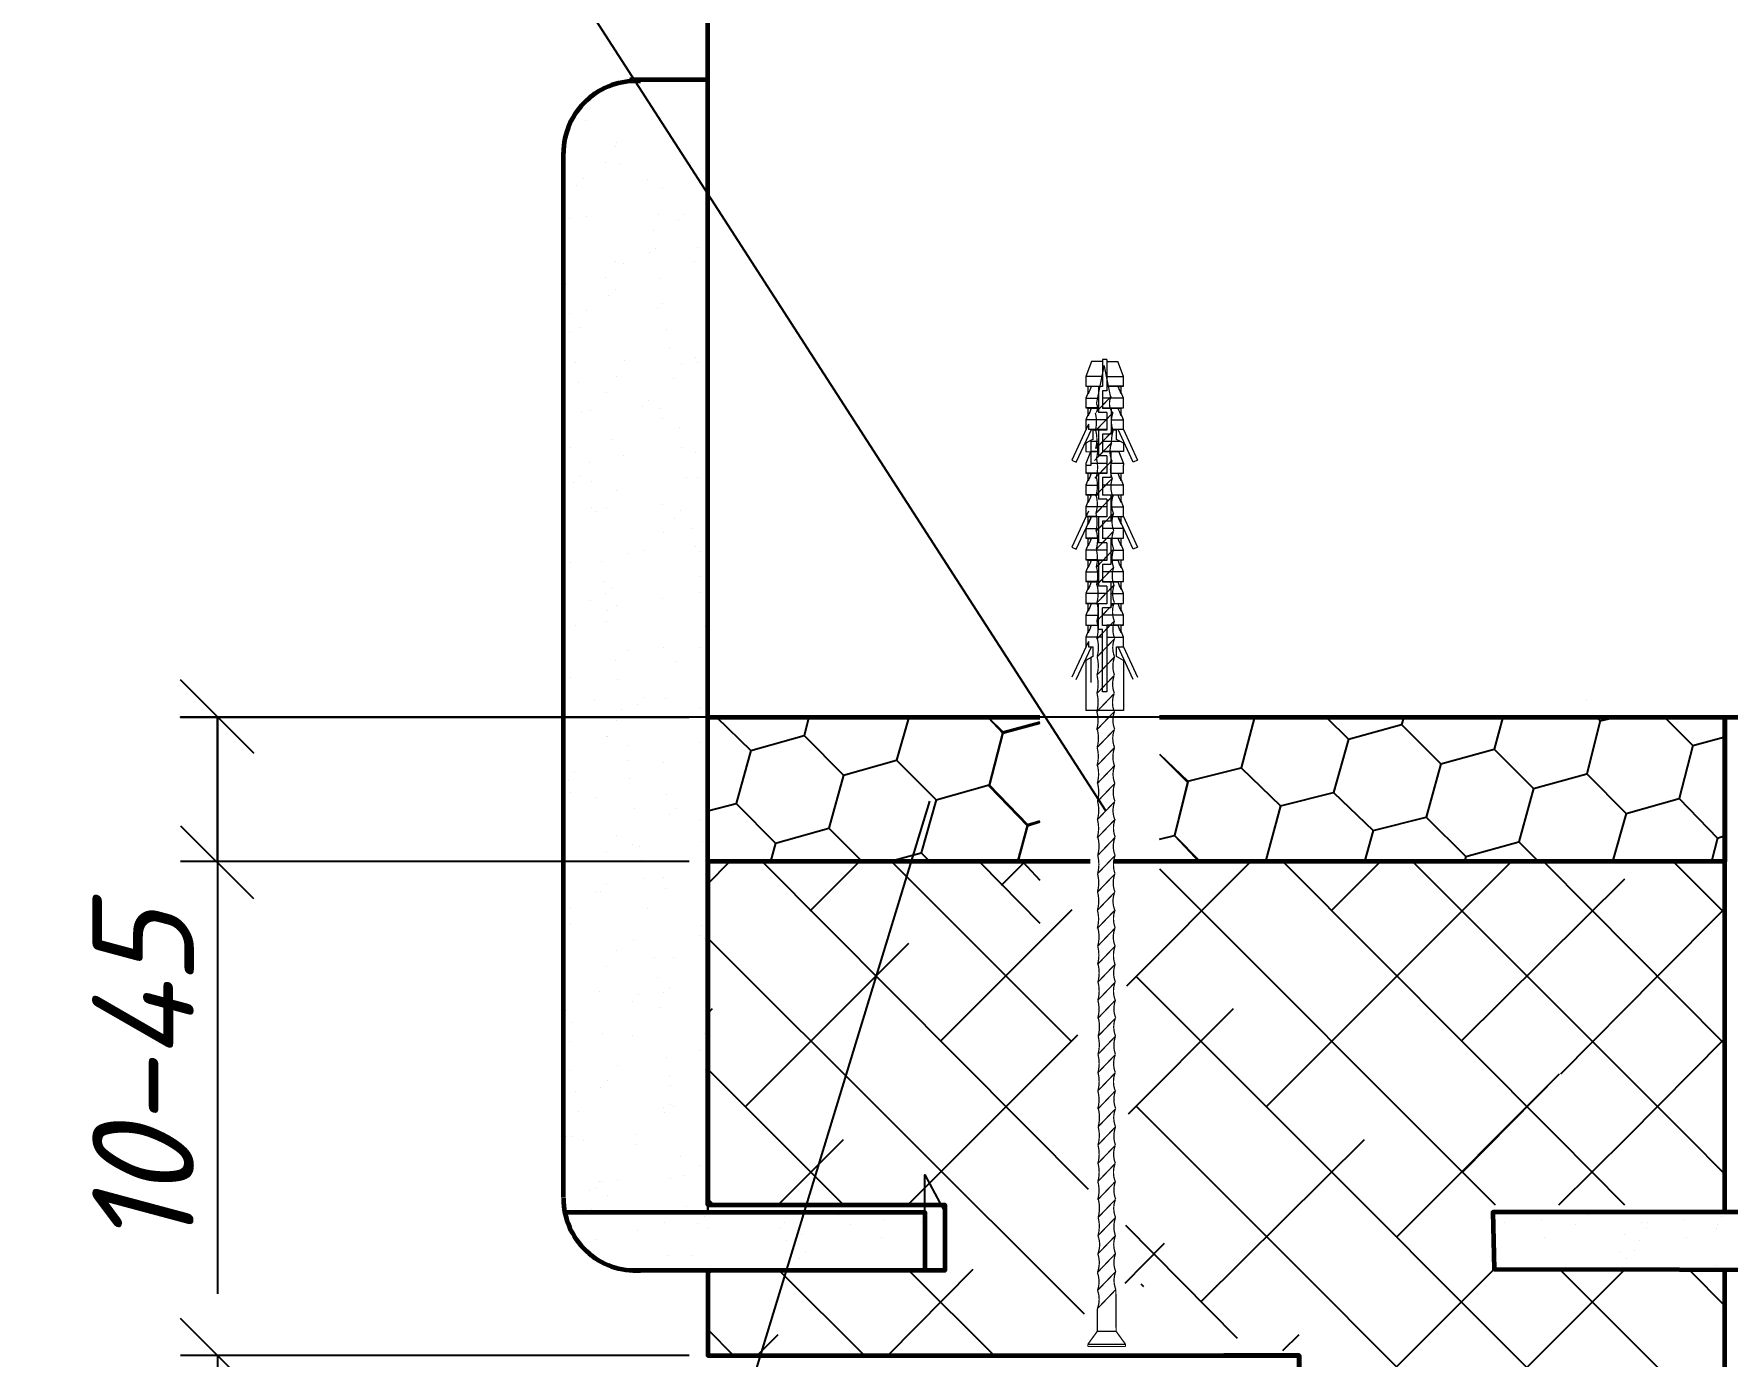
# Paper-space layout '24 (Испр)' of a CAD drawing. Header units: millimetres. Extents: x 215 to 14640, y -3257 to 166.
# Drawn here: x 1352.4 to 1410.8, y -2966.9 to -2921.4 of the extents above; entities that cross this region are included whole.
import ezdxf

# ---------------------------------------------------------------- set-up
doc = ezdxf.new("R2010")
doc.units = ezdxf.units.MM
for name, color, linetype in [('PDF _0', 7, 'Continuous'), ('PDF _Основные линии', 7, 'Continuous'), ('PDF _Текст', 7, 'Continuous'), ('TUOTEKUVA_PITK_', 6, 'Continuous'), ('TXT', 7, 'Continuous')]:
    doc.layers.add(name, color=color, linetype=linetype)
doc.styles.add('PDF ISOCPEUR Italic', font='isocpeui.ttf')

psp = doc.layouts.new('24 (Испр)')

# ---------------------------------------------------------------- linework, layer by layer
at = {"color": 7, "lineweight": 9}
psp.add_line((1389.334, -2932.597), (1389.334, -2932.604), dxfattribs=at)
at = {"color": 7, "linetype": 'Continuous', "lineweight": 9}
psp.add_line((1389.979, -2944.683), (1388.689, -2944.683), dxfattribs=at)
at = {"color": 7}
psp.add_lwpolyline([(1383.819, -2963.978), (1383.138, -2963.978), (1383.138, -2960.688), (1383.819, -2961.977), (1383.819, -2963.978)], dxfattribs=at)
at = {"const_width": 0.0334}
for points in [[(1388.752, -2966.527), (1388.752, -2966.596)], [(1390.054, -2966.596), (1388.752, -2966.596)], [(1390.054, -2966.527), (1390.054, -2966.596)]]:
    psp.add_lwpolyline(points, dxfattribs=at)
at = {"layer": 'PDF _0', "lineweight": 25}
for points in [[(1389.376, -2948.141), (1361.392, -2904.777), (1354.751, -2904.777), (1324.838, -2904.777)], [(1375.648, -2959.977), (1375.648, -2961.977), (1375.648, -2922.95)], [(1371.434, -2924.354), (1371.434, -2924.354)], [(1372.456, -2925.248), (1372.456, -2925.248)], [(1372.498, -2925.12), (1372.498, -2925.12)], [(1372.115, -2925.801), (1372.115, -2925.801)], [(1372.626, -2925.844), (1372.626, -2925.844)], [(1375.052, -2925.801), (1375.052, -2925.801)], [(1371.349, -2926.355), (1371.349, -2926.355)], [(1373.562, -2926.397), (1373.562, -2926.397)], [(1371.137, -2926.61), (1371.137, -2926.61)], [(1374.073, -2926.695), (1374.073, -2926.695)], [(1373.946, -2927.589), (1373.946, -2927.589)], [(1374.839, -2927.589), (1374.839, -2927.589)], [(1370.881, -2927.717), (1370.881, -2927.717)], [(1371.477, -2927.674), (1371.477, -2927.674)], [(1373.775, -2928.142), (1373.775, -2928.142)], [(1374.626, -2927.802), (1374.626, -2927.802)], [(1375.648, -2928.185), (1375.648, -2928.185)], [(1373.86, -2928.781), (1373.86, -2928.781)], [(1375.307, -2928.738), (1375.307, -2928.738)], [(1372.456, -2929.206), (1372.456, -2929.206)], [(1372.754, -2929.291), (1372.754, -2929.291)], [(1373.648, -2928.908), (1373.648, -2928.908)], [(1375.18, -2929.206), (1375.18, -2929.206)], [(1372.115, -2929.759), (1372.115, -2929.759)], [(1373.988, -2929.802), (1373.988, -2929.802)], [(1370.754, -2929.972), (1370.754, -2929.972)], [(1372.243, -2930.398), (1372.243, -2930.398)], [(1372.456, -2930.185), (1372.456, -2930.185)], [(1370.881, -2930.994), (1370.881, -2930.994)], [(1371.477, -2930.909), (1371.477, -2930.909)], [(1373.903, -2930.823), (1373.903, -2930.823)], [(1374.073, -2930.653), (1374.073, -2930.653)], [(1370.881, -2931.675), (1370.881, -2931.675)], [(1371.264, -2931.504), (1371.264, -2931.504)], [(1374.243, -2931.547), (1374.243, -2931.547)], [(1374.329, -2932.185), (1374.329, -2932.185)], [(1371.094, -2932.696), (1371.094, -2932.696)], [(1372.796, -2932.611), (1372.796, -2932.611)], [(1374.754, -2932.739), (1374.754, -2932.739)], [(1375.222, -2932.526), (1375.222, -2932.526)], [(1375.307, -2932.696), (1375.307, -2932.696)], [(1371.179, -2933.377), (1371.179, -2933.377)], [(1372.498, -2933.164), (1372.498, -2933.164)], [(1374.456, -2933.249), (1374.456, -2933.249)], [(1372.158, -2933.717), (1372.158, -2933.717)], [(1373.605, -2934.015), (1373.605, -2934.015)], [(1371.307, -2934.398), (1371.307, -2934.398)], [(1371.605, -2934.356), (1371.605, -2934.356)], [(1373.392, -2934.228), (1373.392, -2934.228)], [(1374.031, -2934.271), (1374.031, -2934.271)], [(1374.073, -2934.611), (1374.073, -2934.611)], [(1374.669, -2934.952), (1374.669, -2934.952)], [(1370.924, -2935.633), (1370.924, -2935.633)], [(1372.371, -2935.335), (1372.371, -2935.335)], [(1374.754, -2935.633), (1374.754, -2935.633)], [(1371.562, -2936.143), (1371.562, -2936.143)], [(1372.754, -2935.888), (1372.754, -2935.888)], [(1375.222, -2935.803), (1375.222, -2935.803)], [(1371.009, -2936.824), (1371.009, -2936.824)], [(1371.222, -2936.612), (1371.222, -2936.612)], [(1371.647, -2936.782), (1371.647, -2936.782)], [(1374.924, -2936.654), (1374.924, -2936.654)], [(1375.307, -2936.654), (1375.307, -2936.654)], [(1372.498, -2937.122), (1372.498, -2937.122)], [(1371.647, -2937.676), (1371.647, -2937.676)], [(1371.775, -2937.846), (1371.775, -2937.846)], [(1372.158, -2937.676), (1372.158, -2937.676)], [(1374.073, -2937.59), (1374.073, -2937.59)], [(1374.499, -2938.059), (1374.499, -2938.059)], [(1374.712, -2937.803), (1374.712, -2937.803)], [(1374.116, -2938.569), (1374.116, -2938.569)], [(1375.137, -2938.399), (1375.137, -2938.399)], [(1372.882, -2939.293), (1372.882, -2939.293)], [(1373.477, -2939.165), (1373.477, -2939.165)], [(1375.222, -2939.037), (1375.222, -2939.037)], [(1375.35, -2939.208), (1375.35, -2939.208)], [(1370.924, -2939.591), (1370.924, -2939.591)], [(1371.988, -2939.548), (1371.988, -2939.548)], [(1372.073, -2940.229), (1372.073, -2940.229)], [(1372.328, -2940.442), (1372.328, -2940.442)], [(1375.35, -2940.059), (1375.35, -2940.059)], [(1371.605, -2940.91), (1371.605, -2940.91)], [(1372.115, -2940.655), (1372.115, -2940.655)], [(1374.073, -2940.825), (1374.073, -2940.825)], [(1375.35, -2940.612), (1375.35, -2940.612)], [(1372.201, -2941.251), (1372.201, -2941.251)], [(1372.498, -2941.08), (1372.498, -2941.08)], [(1371.094, -2941.761), (1371.094, -2941.761)], [(1372.158, -2941.634), (1372.158, -2941.634)], [(1375.563, -2941.804), (1375.563, -2941.804)], [(1375.605, -2941.889), (1375.605, -2941.889)], [(1372.924, -2942.612), (1372.924, -2942.612)], [(1374.116, -2942.527), (1374.116, -2942.527)], [(1375.393, -2942.527), (1375.393, -2942.527)], [(1372.456, -2942.953), (1372.456, -2942.953)], [(1374.584, -2942.996), (1374.584, -2942.996)], [(1370.924, -2943.549), (1370.924, -2943.549)], [(1372.541, -2943.634), (1372.541, -2943.634)], [(1371.732, -2944.357), (1371.732, -2944.357)], [(1373.222, -2944.485), (1373.222, -2944.485)], [(1373.435, -2944.23), (1373.435, -2944.23)], [(1374.201, -2944.272), (1374.201, -2944.272)], [(1405.951, -2944.357), (1405.951, -2944.357)], [(1386.501, -2944.911), (1357.475, -2944.911), (1375.01, -2944.911)], [(1358.752, -2944.911), (1358.752, -2949.89), (1358.752, -2944.911), (1358.752, -2949.89), (1358.752, -2964.786)], [(1372.498, -2945.038), (1372.498, -2945.038)], [(1372.669, -2944.655), (1372.669, -2944.655)], [(1375.35, -2944.57), (1375.35, -2944.57)], [(1410.717, -2944.911), (1375.648, -2944.911)], [(1375.946, -2944.911), (1377.138, -2946.06), (1376.627, -2947.89), (1377.989, -2949.252), (1377.818, -2949.89)], [(1379.138, -2944.911), (1378.968, -2945.549), (1380.33, -2946.911), (1382.16, -2946.4)], [(1382.585, -2944.911), (1382.16, -2946.4), (1383.521, -2947.762), (1385.352, -2947.252)], [(1385.309, -2944.911), (1385.82, -2945.421), (1385.352, -2947.252), (1386.671, -2948.613), (1386.33, -2949.89)], [(1385.309, -2944.911), (1385.82, -2945.464), (1385.352, -2947.294), (1386.671, -2948.656), (1386.33, -2949.933)], [(1385.82, -2945.421), (1387.097, -2945.081)], [(1385.82, -2945.464), (1387.097, -2945.124)], [(1394.502, -2944.911), (1394.034, -2946.656), (1395.396, -2947.975), (1397.226, -2947.507)], [(1396.97, -2944.911), (1397.736, -2945.677), (1397.226, -2947.507), (1398.588, -2948.826), (1398.29, -2949.89)], [(1399.652, -2944.911), (1399.567, -2945.166), (1400.928, -2946.528), (1402.759, -2946.017)], [(1403.056, -2944.911), (1402.759, -2946.017), (1404.12, -2947.379), (1405.951, -2946.868)], [(1406.291, -2944.911), (1406.419, -2945.038), (1405.951, -2946.868), (1407.312, -2948.23), (1406.844, -2949.89)], [(1406.419, -2945.038), (1406.972, -2944.911)], [(1408.632, -2944.911), (1409.611, -2945.89), (1409.143, -2947.72), (1410.462, -2949.082), (1410.249, -2949.89)], [(1372.158, -2945.592), (1372.158, -2945.592)], [(1372.201, -2945.592), (1372.201, -2945.592)], [(1377.138, -2946.06), (1378.968, -2945.549)], [(1397.736, -2945.677), (1399.567, -2945.166)], [(1409.611, -2945.89), (1410.717, -2945.592)], [(1372.924, -2945.89), (1372.924, -2945.89)], [(1375.35, -2945.804), (1375.35, -2945.804)], [(1391.225, -2946.188), (1392.204, -2947.124), (1391.736, -2948.996), (1392.629, -2949.89)], [(1391.225, -2946.188), (1392.204, -2947.166), (1391.736, -2948.996), (1392.629, -2949.933)], [(1371.051, -2946.826), (1371.051, -2946.826)], [(1372.882, -2946.4), (1372.882, -2946.4)], [(1374.116, -2946.485), (1374.116, -2946.485)], [(1392.204, -2947.124), (1394.034, -2946.656)], [(1400.928, -2946.528), (1400.418, -2948.358), (1401.78, -2949.72), (1401.737, -2949.89)], [(1370.839, -2947.081), (1370.839, -2947.081)], [(1372.967, -2947.039), (1372.967, -2947.039)], [(1380.33, -2946.911), (1379.819, -2948.741), (1380.968, -2949.89)], [(1404.12, -2947.379), (1403.61, -2949.209), (1404.291, -2949.89)], [(1330.282, -2992.382), (1369.683, -2992.382), (1383.309, -2947.808)], [(1370.924, -2947.507), (1370.924, -2947.507)], [(1371.775, -2947.677), (1371.775, -2947.677)], [(1374.243, -2947.592), (1374.243, -2947.592)], [(1375.648, -2948.145), (1376.627, -2947.89)], [(1383.521, -2947.762), (1383.011, -2949.592), (1383.309, -2949.89)], [(1395.396, -2947.975), (1394.885, -2949.848), (1394.97, -2949.89)], [(1407.312, -2948.23), (1409.143, -2947.72)], [(1373.137, -2948.06), (1373.137, -2948.06)], [(1374.329, -2948.273), (1374.329, -2948.273)], [(1374.541, -2948.06), (1374.541, -2948.06)], [(1375.35, -2948.486), (1375.35, -2948.486)], [(1386.671, -2948.613), (1387.097, -2948.486)], [(1386.671, -2948.656), (1387.097, -2948.528)], [(1398.588, -2948.826), (1400.418, -2948.358)], [(1357.475, -2948.656), (1359.986, -2951.167)], [(1372.498, -2948.996), (1372.498, -2948.996)], [(1375.478, -2949.209), (1375.478, -2949.209)], [(1377.989, -2949.252), (1379.819, -2948.741)], [(1391.225, -2949.124), (1391.736, -2948.996)], [(1391.225, -2949.124), (1391.736, -2948.996)], [(1401.78, -2949.72), (1403.61, -2949.209)], [(1410.462, -2949.082), (1410.717, -2948.996)], [(1372.158, -2949.55), (1372.158, -2949.55)], [(1373.052, -2949.294), (1373.052, -2949.294)], [(1373.307, -2949.38), (1373.307, -2949.38)], [(1381.904, -2949.89), (1383.011, -2949.592)], [(1375.01, -2949.89), (1357.475, -2949.89)], [(1373.35, -2949.805), (1373.35, -2949.805)], [(1375.648, -2950.656), (1376.414, -2949.89)], [(1375.648, -2949.89), (1375.648, -2961.722), (1383.819, -2961.722)], [(1377.521, -2949.89), (1388.764, -2961.184)], [(1379.18, -2951.593), (1380.883, -2949.89)], [(1381.989, -2949.89), (1388.182, -2956.083)], [(1385.054, -2949.933), (1387.097, -2952.018)], [(1385.777, -2950.699), (1386.543, -2949.933)], [(1386.501, -2949.89), (1387.097, -2950.529)], [(1390.092, -2954.173), (1394.374, -2949.89)], [(1391.225, -2950.146), (1402.801, -2961.722)], [(1394.63, -2949.89), (1394.885, -2949.848)], [(1395.481, -2949.89), (1404.929, -2959.381)], [(1397.141, -2951.593), (1398.843, -2949.89)], [(1399.95, -2949.89), (1409.44, -2959.381)], [(1400.545, -2952.699), (1403.354, -2949.89)], [(1404.461, -2949.89), (1410.675, -2956.147)], [(1408.93, -2949.89), (1410.76, -2951.72)], [(1371.775, -2950.912), (1371.775, -2950.912)], [(1371.945, -2950.912), (1371.945, -2950.912)], [(1372.158, -2950.656), (1372.158, -2950.656)], [(1373.435, -2950.486), (1373.435, -2950.486)], [(1374.116, -2950.444), (1374.116, -2950.444)], [(1374.201, -2950.827), (1374.201, -2950.827)], [(1401.652, -2956.061), (1407.27, -2950.486)], [(1370.924, -2951.465), (1370.924, -2951.465)], [(1373.562, -2951.508), (1373.562, -2951.508)], [(1383.692, -2956.061), (1388.215, -2951.538)], [(1408.376, -2953.848), (1410.76, -2951.465)], [(1370.924, -2952.018), (1370.924, -2952.018)], [(1375.435, -2952.103), (1375.435, -2952.103)], [(1373.094, -2952.614), (1373.094, -2952.614)], [(1375.35, -2952.444), (1375.35, -2952.444)], [(1375.52, -2952.529), (1375.52, -2952.529)], [(1375.648, -2952.529), (1388.622, -2965.478)], [(1376.967, -2958.317), (1382.585, -2952.699)], [(1394.928, -2958.317), (1400.545, -2952.699)], [(1372.498, -2952.955), (1372.498, -2952.955)], [(1373.818, -2953.21), (1373.818, -2953.21)], [(1374.456, -2953.21), (1374.456, -2953.21)], [(1372.158, -2953.508), (1372.158, -2953.508)], [(1390.416, -2953.848), (1409.313, -2972.745)], [(1405.057, -2957.211), (1408.376, -2953.848)], [(1370.668, -2954.402), (1370.668, -2954.402)], [(1371.903, -2954.359), (1371.903, -2954.359)], [(1373.903, -2953.891), (1373.903, -2953.891)], [(1374.116, -2954.402), (1374.116, -2954.402)], [(1374.329, -2954.274), (1374.329, -2954.274)], [(1370.754, -2955.04), (1370.754, -2955.04)], [(1373.052, -2954.699), (1373.052, -2954.699)], [(1373.265, -2954.487), (1373.265, -2954.487)], [(1374.031, -2954.912), (1374.031, -2954.912)], [(1375.648, -2955.125), (1375.818, -2954.955)], [(1390.15, -2958.587), (1393.778, -2954.955)], [(1370.966, -2955.423), (1370.966, -2955.423)], [(1370.881, -2956.104), (1370.881, -2956.104)], [(1372.03, -2955.806), (1372.03, -2955.806)], [(1373.052, -2955.891), (1373.052, -2955.891)], [(1375.52, -2955.806), (1375.52, -2955.806)], [(1382.543, -2961.722), (1388.406, -2955.858)], [(1407.355, -2959.381), (1410.675, -2956.019)], [(1374.243, -2956.657), (1374.243, -2956.657)], [(1375.35, -2956.402), (1375.35, -2956.402)], [(1370.668, -2957.296), (1370.668, -2957.296)], [(1370.881, -2957.083), (1370.881, -2957.083)], [(1372.541, -2956.913), (1372.541, -2956.913)], [(1374.329, -2957.296), (1374.329, -2957.296)], [(1375.563, -2957.04), (1375.563, -2957.04)], [(1375.648, -2957.04), (1380.33, -2961.722)], [(1399.396, -2962.828), (1405.014, -2957.211)], [(1401.695, -2960.573), (1405.014, -2957.211)], [(1371.094, -2957.806), (1371.094, -2957.806)], [(1371.945, -2957.679), (1371.945, -2957.679)], [(1372.201, -2957.423), (1372.201, -2957.423)], [(1374.371, -2957.594), (1374.371, -2957.594)], [(1371.179, -2958.487), (1371.179, -2958.487)], [(1374.116, -2958.36), (1374.116, -2958.36)], [(1374.158, -2958.53), (1374.158, -2958.53)], [(1374.371, -2958.275), (1374.371, -2958.275)], [(1374.456, -2958.317), (1374.456, -2958.317)], [(1390.417, -2958.319), (1405.014, -2972.915)], [(1370.754, -2959.381), (1370.754, -2959.381)], [(1370.966, -2959.381), (1370.966, -2959.381)], [(1371.349, -2959.509), (1371.349, -2959.509)], [(1373.179, -2959.296), (1373.179, -2959.296)], [(1373.179, -2959.636), (1373.179, -2959.636)], [(1375.648, -2959.211), (1375.648, -2959.211)], [(1378.074, -2961.722), (1380.33, -2959.466)], [(1392.672, -2965.042), (1398.29, -2959.466)], [(1404.929, -2959.381), (1407.259, -2961.722)], [(1404.992, -2961.722), (1407.355, -2959.381)], [(1409.44, -2959.381), (1410.717, -2960.658)], [(1374.712, -2960.062), (1374.712, -2960.062)], [(1372.541, -2960.871), (1372.541, -2960.871)], [(1374.371, -2960.828), (1374.371, -2960.828)], [(1374.797, -2960.7), (1374.797, -2960.7)], [(1375.35, -2960.36), (1375.35, -2960.36)], [(1371.562, -2961.211), (1371.562, -2961.211)], [(1371.775, -2961.126), (1371.775, -2961.126)], [(1371.903, -2960.913), (1371.903, -2960.913)], [(1371.988, -2960.913), (1371.988, -2960.913)], [(1372.201, -2961.381), (1372.201, -2961.381)], [(1371.647, -2961.892), (1371.647, -2961.892)], [(1374.924, -2961.764), (1374.924, -2961.764)], [(1375.648, -2961.509), (1375.861, -2961.722)], [(1375.648, -2961.722), (1379.393, -2961.722)], [(1370.796, -2962.233), (1370.796, -2962.233)], [(1373.222, -2962.616), (1373.222, -2962.616)], [(1374.158, -2962.318), (1374.158, -2962.318)], [(1375.307, -2962.36), (1375.307, -2962.36)], [(1375.52, -2962.105), (1375.52, -2962.105)], [(1375.69, -2962.531), (1375.69, -2962.531)], [(1378.116, -2962.488), (1378.116, -2962.488)], [(1378.287, -2962.318), (1378.287, -2962.318)], [(1380.159, -2962.062), (1380.159, -2962.062)], [(1380.585, -2962.403), (1380.585, -2962.403)], [(1381.734, -2962.275), (1381.734, -2962.275)], [(1383.011, -2962.318), (1383.011, -2962.318)], [(1390.057, -2962.425), (1393.906, -2966.318)], [(1403.124, -2962.318), (1403.124, -2962.318)], [(1404.401, -2962.275), (1404.401, -2962.275)], [(1405.55, -2962.403), (1405.55, -2962.403)], [(1405.976, -2962.062), (1405.976, -2962.062)], [(1407.848, -2962.318), (1407.848, -2962.318)], [(1408.018, -2962.488), (1408.018, -2962.488)], [(1408.032, -2962.318), (1408.032, -2962.318)], [(1409.309, -2962.275), (1409.309, -2962.275)], [(1410.444, -2962.531), (1410.444, -2962.531)], [(1410.458, -2962.403), (1410.458, -2962.403)], [(1410.615, -2962.105), (1410.615, -2962.105)], [(1371.775, -2962.914), (1371.775, -2962.914)], [(1378.372, -2962.956), (1378.372, -2962.956)], [(1378.882, -2962.743), (1378.882, -2962.743)], [(1381.649, -2962.828), (1381.649, -2962.828)], [(1390.035, -2964.423), (1391.395, -2963.041)], [(1404.486, -2962.828), (1404.486, -2962.828)], [(1407.252, -2962.743), (1407.252, -2962.743)], [(1407.763, -2962.956), (1407.763, -2962.956)], [(1409.394, -2962.828), (1409.394, -2962.828)], [(1374.286, -2963.467), (1374.286, -2963.467)], [(1375.137, -2963.467), (1375.137, -2963.467)], [(1375.733, -2963.807), (1375.733, -2963.807)], [(1378.542, -2963.297), (1378.542, -2963.297)], [(1378.797, -2963.552), (1378.797, -2963.552)], [(1379.01, -2963.339), (1379.01, -2963.339)], [(1407.125, -2963.339), (1407.125, -2963.339)], [(1407.338, -2963.552), (1407.338, -2963.552)], [(1407.593, -2963.297), (1407.593, -2963.297)], [(1410.402, -2963.807), (1410.402, -2963.807)], [(1375.648, -2964.105), (1375.818, -2963.978)], [(1378.116, -2963.978), (1381.053, -2966.914)], [(1381.862, -2966.914), (1384.798, -2963.935)], [(1382.585, -2963.978), (1385.522, -2966.914)], [(1397.141, -2969.553), (1402.759, -2963.935)], [(1403.908, -2967.297), (1407.227, -2963.978)], [(1405.018, -2963.939), (1405.44, -2964.361)], [(1405.44, -2964.361), (1410.717, -2969.638)], [(1409.505, -2963.978), (1410.717, -2965.195)], [(1390.586, -2964.446), (1390.672, -2964.531)], [(1359.986, -2968.148), (1357.475, -2965.637)], [(1375.648, -2966.02), (1376.542, -2966.914)], [(1377.35, -2966.914), (1378.074, -2966.191)], [(1395.481, -2966.744), (1396.034, -2966.191)], [(1375.01, -2966.914), (1357.475, -2966.914)], [(1358.752, -2966.914), (1358.752, -2968.702), (1358.752, -2980.023)]]:
    psp.add_lwpolyline(points, dxfattribs=at)
psp.add_lwpolyline([(1357.475, -2943.634), (1359.986, -2946.145)], close=True, dxfattribs=at)
at = {"layer": 'PDF _Основные линии', "lineweight": 60}
for points in [[(1375.648, -2944.911), (1375.648, -2902.606)], [(1375.648, -2922.95), (1372.967, -2922.95)], [(1370.668, -2925.461), (1370.668, -2961.467)], [(1375.648, -2961.722), (1375.648, -2944.911), (1387.097, -2944.911)], [(1410.717, -2961.977), (1410.717, -2944.911), (1410.717, -2949.89), (1389.644, -2949.89)], [(1391.225, -2944.911), (1406.887, -2944.911), (1410.717, -2944.911), (1425.656, -2944.911)], [(1388.834, -2949.89), (1375.648, -2949.89), (1375.648, -2961.722), (1383.819, -2961.722), (1383.819, -2963.978), (1375.648, -2963.978), (1375.648, -2966.914), (1396.034, -2966.914), (1396.034, -2970.702)], [(1370.711, -2961.977), (1375.648, -2961.977), (1383.138, -2961.977), (1383.138, -2963.978), (1372.967, -2963.978)], [(1430.593, -2961.977), (1425.656, -2961.977), (1402.716, -2961.977), (1402.759, -2963.935), (1428.337, -2963.978)], [(1410.717, -2970.702), (1410.717, -2963.948)], [(1395.055, -2970.915), (1396.034, -2970.915), (1396.034, -2966.914), (1393.438, -2966.914)]]:
    psp.add_lwpolyline(points, dxfattribs=at)
for centre, start, end in [((1373.165, -2925.487), 86.15478, 179.99999), ((1373.165, -2961.494), 180.00001, 273.84522)]:
    psp.add_arc(centre, 2.49, start, end, dxfattribs=at)
at = {"layer": 'TUOTEKUVA_PITK_', "color": 7, "linetype": 'Continuous', "lineweight": 9}
for p, q in [((1388.883, -2932.661), (1388.689, -2933.177)), ((1389.263, -2932.661), (1388.883, -2932.661)), ((1389.263, -2932.597), (1389.263, -2933.526)), ((1389.405, -2932.597), (1389.263, -2932.597)), ((1389.405, -2932.597), (1389.405, -2933.668)), ((1389.405, -2932.661), (1389.786, -2932.661)), ((1389.979, -2933.177), (1389.786, -2932.661)), ((1389.263, -2933.177), (1388.689, -2933.177)), ((1388.689, -2933.177), (1388.689, -2933.513)), ((1389.405, -2933.177), (1389.979, -2933.177)), ((1389.979, -2933.513), (1389.979, -2933.177)), ((1388.689, -2933.513), (1389.263, -2933.513)), ((1388.689, -2933.513), (1388.766, -2933.52)), ((1388.766, -2933.726), (1388.689, -2933.926)), ((1388.689, -2933.926), (1389.121, -2933.926)), ((1388.689, -2933.926), (1388.689, -2934.261)), ((1388.766, -2933.779), (1388.766, -2933.518)), ((1389.263, -2933.526), (1388.869, -2933.526)), ((1389.121, -2933.526), (1389.121, -2934.416)), ((1389.263, -2933.668), (1389.263, -2934.275)), ((1389.405, -2933.668), (1389.263, -2933.668)), ((1389.979, -2933.926), (1389.263, -2933.926)), ((1389.979, -2933.513), (1389.405, -2933.513)), ((1389.799, -2933.526), (1389.405, -2933.526)), ((1389.799, -2933.526), (1389.902, -2933.518)), ((1389.902, -2933.52), (1389.979, -2933.513)), ((1389.902, -2933.779), (1389.902, -2933.518)), ((1389.979, -2933.926), (1389.902, -2933.726)), ((1389.979, -2934.261), (1389.979, -2933.926)), ((1389.121, -2934.261), (1388.689, -2934.261)), ((1388.689, -2934.261), (1388.766, -2934.268)), ((1388.766, -2934.475), (1388.689, -2934.674)), ((1388.766, -2934.528), (1388.766, -2934.266)), ((1389.121, -2934.275), (1388.869, -2934.275)), ((1389.405, -2934.416), (1389.121, -2934.416)), ((1389.263, -2934.261), (1389.979, -2934.261)), ((1389.799, -2934.275), (1389.263, -2934.275)), ((1389.405, -2934.416), (1389.405, -2935.023)), ((1389.552, -2934.275), (1389.552, -2935.165)), ((1389.799, -2934.275), (1389.902, -2934.266)), ((1389.902, -2934.268), (1389.979, -2934.261)), ((1389.902, -2934.528), (1389.902, -2934.266)), ((1389.979, -2934.674), (1389.902, -2934.475)), ((1388.775, -2934.824), (1388.198, -2936.061)), ((1388.35, -2936.132), (1388.874, -2935.009)), ((1389.405, -2934.674), (1388.689, -2934.674)), ((1388.689, -2934.674), (1388.689, -2935.009)), ((1388.775, -2934.824), (1388.775, -2935.009)), ((1388.921, -2935.009), (1388.775, -2935.009)), ((1389.405, -2935.009), (1388.921, -2935.009)), ((1388.921, -2935.009), (1388.921, -2935.023)), ((1388.921, -2935.023), (1388.921, -2935.345)), ((1389.405, -2935.023), (1388.921, -2935.023)), ((1389.121, -2935.023), (1389.121, -2935.913)), ((1389.263, -2935.165), (1389.263, -2935.771)), ((1389.552, -2935.165), (1389.263, -2935.165)), ((1389.552, -2934.674), (1389.979, -2934.674)), ((1389.747, -2935.009), (1389.552, -2935.009)), ((1389.747, -2935.023), (1389.552, -2935.023)), ((1389.747, -2935.023), (1389.747, -2935.009)), ((1389.979, -2935.009), (1389.747, -2935.009)), ((1389.747, -2935.345), (1389.747, -2935.023)), ((1390.318, -2936.132), (1389.794, -2935.009)), ((1389.979, -2935.009), (1389.979, -2934.674)), ((1389.979, -2935.009), (1390.47, -2936.061)), ((1388.87, -2935.374), (1388.689, -2935.479)), ((1388.689, -2935.479), (1388.689, -2935.757)), ((1388.689, -2935.757), (1388.844, -2935.771)), ((1388.844, -2935.771), (1388.689, -2936.17)), ((1388.921, -2935.345), (1388.87, -2935.374)), ((1388.87, -2935.422), (1388.87, -2935.374)), ((1389.121, -2935.422), (1388.87, -2935.422)), ((1388.87, -2935.757), (1388.87, -2935.422)), ((1388.87, -2935.771), (1388.87, -2935.757)), ((1389.121, -2935.757), (1388.87, -2935.757)), ((1389.121, -2935.771), (1388.87, -2935.771)), ((1388.87, -2936.17), (1388.87, -2935.771)), ((1389.881, -2935.422), (1389.263, -2935.422)), ((1389.979, -2935.757), (1389.263, -2935.757)), ((1389.824, -2935.771), (1389.263, -2935.771)), ((1389.547, -2935.771), (1389.547, -2936.661)), ((1389.881, -2935.422), (1389.747, -2935.345)), ((1389.979, -2935.757), (1389.824, -2935.771)), ((1389.824, -2935.771), (1389.979, -2936.17)), ((1389.979, -2935.479), (1389.881, -2935.422)), ((1389.979, -2935.479), (1389.979, -2935.757)), ((1388.198, -2936.061), (1388.35, -2936.132)), ((1388.689, -2936.17), (1388.689, -2936.235)), ((1388.689, -2936.235), (1388.87, -2936.235)), ((1388.689, -2936.235), (1388.689, -2936.506)), ((1389.405, -2936.17), (1388.87, -2936.17)), ((1388.87, -2936.235), (1388.87, -2936.17)), ((1389.405, -2935.913), (1389.121, -2935.913)), ((1389.405, -2935.913), (1389.405, -2936.519)), ((1389.979, -2936.17), (1389.547, -2936.17)), ((1389.979, -2936.17), (1389.979, -2936.235)), ((1389.979, -2936.506), (1389.979, -2936.235)), ((1390.47, -2936.061), (1390.318, -2936.132)), ((1389.405, -2936.506), (1388.689, -2936.506)), ((1388.689, -2936.506), (1388.767, -2936.512)), ((1388.767, -2936.718), (1388.689, -2936.918)), ((1388.689, -2936.918), (1389.121, -2936.918)), ((1388.689, -2936.918), (1388.689, -2937.254)), ((1388.767, -2936.771), (1388.767, -2936.511)), ((1389.405, -2936.519), (1388.869, -2936.519)), ((1389.121, -2936.519), (1389.121, -2937.409)), ((1389.263, -2936.661), (1389.263, -2937.267)), ((1389.547, -2936.661), (1389.263, -2936.661)), ((1389.979, -2936.918), (1389.263, -2936.918)), ((1389.547, -2936.506), (1389.979, -2936.506)), ((1389.799, -2936.519), (1389.547, -2936.519)), ((1389.902, -2936.51), (1389.799, -2936.519)), ((1389.902, -2936.512), (1389.979, -2936.506)), ((1389.902, -2936.772), (1389.902, -2936.51)), ((1389.979, -2936.918), (1389.902, -2936.719)), ((1389.979, -2937.254), (1389.979, -2936.918)), ((1389.121, -2937.254), (1388.689, -2937.254)), ((1388.689, -2937.254), (1388.767, -2937.261)), ((1388.767, -2937.466), (1388.689, -2937.666)), ((1388.767, -2937.519), (1388.767, -2937.259)), ((1389.121, -2937.267), (1388.869, -2937.267)), ((1389.405, -2937.409), (1389.121, -2937.409)), ((1389.263, -2937.254), (1389.979, -2937.254)), ((1389.799, -2937.267), (1389.263, -2937.267)), ((1389.405, -2937.408), (1389.405, -2938.015)), ((1389.547, -2937.267), (1389.547, -2938.157)), ((1389.547, -2937.267), (1389.547, -2938.157)), ((1389.902, -2937.259), (1389.799, -2937.267)), ((1389.902, -2937.26), (1389.979, -2937.254)), ((1389.902, -2937.52), (1389.902, -2937.259)), ((1389.979, -2937.666), (1389.902, -2937.467)), ((1388.775, -2937.817), (1388.198, -2939.054)), ((1388.35, -2939.125), (1388.874, -2938.002)), ((1389.405, -2937.666), (1388.689, -2937.666)), ((1388.689, -2937.666), (1388.689, -2938.002)), ((1389.076, -2938.002), (1388.689, -2938.002)), ((1388.689, -2938.002), (1388.767, -2938.009)), ((1388.767, -2938.267), (1388.767, -2938.007)), ((1389.405, -2938.015), (1388.869, -2938.015)), ((1389.076, -2938.002), (1389.405, -2938.002)), ((1389.121, -2938.015), (1389.121, -2938.905)), ((1389.547, -2937.666), (1389.979, -2937.666)), ((1389.547, -2938.002), (1389.979, -2938.002)), ((1389.799, -2938.015), (1389.547, -2938.015)), ((1390.318, -2939.125), (1389.794, -2938.002)), ((1389.902, -2938.007), (1389.799, -2938.015)), ((1389.902, -2938.009), (1389.979, -2938.002)), ((1389.902, -2938.268), (1389.902, -2938.007)), ((1389.979, -2938.002), (1389.979, -2937.666)), ((1389.979, -2938.002), (1390.47, -2939.054)), ((1388.767, -2938.214), (1388.689, -2938.415)), ((1388.689, -2938.415), (1389.121, -2938.415)), ((1388.689, -2938.415), (1388.689, -2938.75)), ((1389.263, -2938.157), (1389.263, -2938.764)), ((1389.547, -2938.157), (1389.263, -2938.157)), ((1389.979, -2938.415), (1389.263, -2938.415)), ((1389.979, -2938.415), (1389.902, -2938.215)), ((1389.979, -2938.75), (1389.979, -2938.415)), ((1388.198, -2939.054), (1388.35, -2939.125)), ((1389.121, -2938.75), (1388.689, -2938.75)), ((1388.689, -2938.75), (1388.767, -2938.757)), ((1388.767, -2938.962), (1388.689, -2939.163)), ((1389.405, -2939.163), (1388.689, -2939.163)), ((1388.689, -2939.163), (1388.689, -2939.498)), ((1388.767, -2939.015), (1388.767, -2938.755)), ((1389.121, -2938.764), (1388.869, -2938.764)), ((1389.405, -2938.905), (1389.121, -2938.905)), ((1389.263, -2938.75), (1389.979, -2938.75)), ((1389.799, -2938.764), (1389.263, -2938.764)), ((1389.405, -2938.905), (1389.405, -2939.512)), ((1389.547, -2938.764), (1389.547, -2939.654)), ((1389.547, -2938.764), (1389.547, -2939.654)), ((1389.547, -2939.163), (1389.979, -2939.163)), ((1389.902, -2938.755), (1389.799, -2938.764)), ((1389.902, -2938.757), (1389.979, -2938.75)), ((1389.902, -2939.017), (1389.902, -2938.755)), ((1389.979, -2939.163), (1389.902, -2938.964)), ((1389.979, -2939.498), (1389.979, -2939.163)), ((1390.47, -2939.054), (1390.318, -2939.125)), ((1389.076, -2939.498), (1388.689, -2939.498)), ((1388.689, -2939.498), (1388.767, -2939.505)), ((1388.767, -2939.71), (1388.689, -2939.911)), ((1388.767, -2939.763), (1388.767, -2939.503)), ((1389.405, -2939.512), (1388.869, -2939.512)), ((1389.076, -2939.498), (1389.405, -2939.498)), ((1389.121, -2939.512), (1389.121, -2940.402)), ((1389.263, -2939.654), (1389.263, -2940.26)), ((1389.547, -2939.654), (1389.263, -2939.654)), ((1389.547, -2939.498), (1389.979, -2939.498)), ((1389.799, -2939.512), (1389.547, -2939.512)), ((1389.902, -2939.503), (1389.799, -2939.512)), ((1389.902, -2939.505), (1389.979, -2939.498)), ((1389.902, -2939.765), (1389.902, -2939.503)), ((1389.979, -2939.911), (1389.902, -2939.712)), ((1388.689, -2939.911), (1389.121, -2939.911)), ((1388.689, -2939.911), (1388.689, -2940.246)), ((1389.121, -2940.246), (1388.689, -2940.246)), ((1388.689, -2940.246), (1388.767, -2940.253)), ((1388.767, -2940.459), (1388.689, -2940.659)), ((1388.767, -2940.512), (1388.767, -2940.251)), ((1389.121, -2940.26), (1388.869, -2940.26)), ((1389.405, -2940.402), (1389.121, -2940.402)), ((1389.979, -2939.911), (1389.263, -2939.911)), ((1389.263, -2940.246), (1389.979, -2940.246)), ((1389.799, -2940.26), (1389.263, -2940.26)), ((1389.405, -2940.401), (1389.405, -2941.008)), ((1389.547, -2940.26), (1389.547, -2941.15)), ((1389.547, -2940.26), (1389.547, -2941.15)), ((1389.902, -2940.251), (1389.799, -2940.26)), ((1389.902, -2940.253), (1389.979, -2940.246)), ((1389.902, -2940.513), (1389.902, -2940.251)), ((1389.979, -2940.659), (1389.902, -2940.46)), ((1389.979, -2940.246), (1389.979, -2939.911)), ((1389.405, -2940.659), (1388.689, -2940.659)), ((1388.689, -2940.659), (1388.689, -2940.995)), ((1389.076, -2940.995), (1388.689, -2940.995)), ((1388.689, -2940.995), (1388.767, -2941.001)), ((1388.767, -2941.26), (1388.767, -2941)), ((1389.405, -2941.008), (1388.869, -2941.008)), ((1389.076, -2940.995), (1389.405, -2940.995)), ((1389.121, -2941.898), (1389.121, -2941.008)), ((1389.547, -2940.659), (1389.979, -2940.659)), ((1389.547, -2940.995), (1389.979, -2940.995)), ((1389.799, -2941.008), (1389.547, -2941.008)), ((1389.902, -2940.999), (1389.799, -2941.008)), ((1389.902, -2941.001), (1389.979, -2940.995)), ((1389.902, -2941.261), (1389.902, -2940.999)), ((1389.979, -2940.995), (1389.979, -2940.659)), ((1388.767, -2941.207), (1388.689, -2941.407)), ((1388.689, -2941.407), (1389.121, -2941.407)), ((1388.689, -2941.407), (1388.689, -2941.743)), ((1389.263, -2941.756), (1389.263, -2941.149)), ((1389.547, -2941.15), (1389.263, -2941.15)), ((1389.979, -2941.407), (1389.263, -2941.407)), ((1389.979, -2941.407), (1389.902, -2941.208)), ((1389.979, -2941.743), (1389.979, -2941.407)), ((1388.689, -2941.743), (1389.076, -2941.743)), ((1388.689, -2941.743), (1388.767, -2941.75)), ((1388.767, -2941.955), (1388.689, -2942.155)), ((1389.257, -2942.155), (1388.689, -2942.155)), ((1388.689, -2942.155), (1388.689, -2942.491)), ((1388.767, -2942.008), (1388.767, -2941.748)), ((1389.076, -2941.756), (1388.869, -2941.756)), ((1389.076, -2941.756), (1389.076, -2941.743)), ((1389.263, -2941.898), (1389.121, -2941.898)), ((1389.263, -2941.743), (1389.412, -2941.743)), ((1389.799, -2941.756), (1389.263, -2941.756)), ((1389.263, -2944.039), (1389.263, -2941.898)), ((1389.405, -2941.756), (1389.405, -2944.039)), ((1389.979, -2941.743), (1389.412, -2941.743)), ((1389.412, -2942.155), (1389.979, -2942.155)), ((1389.902, -2941.748), (1389.799, -2941.756)), ((1389.902, -2941.749), (1389.979, -2941.743)), ((1389.902, -2942.009), (1389.902, -2941.748)), ((1389.979, -2942.155), (1389.902, -2941.956)), ((1389.979, -2942.491), (1389.979, -2942.155)), ((1388.775, -2942.306), (1388.198, -2943.543)), ((1388.35, -2943.614), (1388.874, -2942.491)), ((1388.775, -2942.306), (1388.775, -2942.491)), ((1388.775, -2942.491), (1388.921, -2942.491)), ((1388.921, -2942.491), (1388.921, -2942.826)), ((1389.747, -2942.826), (1389.747, -2942.491)), ((1389.747, -2942.491), (1389.979, -2942.491)), ((1390.318, -2943.614), (1389.794, -2942.491)), ((1389.979, -2942.491), (1390.47, -2943.543)), ((1388.87, -2942.856), (1388.689, -2942.96)), ((1388.689, -2942.96), (1388.689, -2944.683)), ((1388.921, -2942.826), (1388.87, -2942.856)), ((1388.87, -2943.716), (1388.87, -2942.856)), ((1389.979, -2942.96), (1389.747, -2942.826)), ((1389.979, -2942.96), (1389.979, -2944.683)), ((1389.405, -2944.039), (1389.263, -2944.039))]:
    psp.add_line(p, q, dxfattribs=at)
for centre, radius, start, end in [((1436.624, -2953.011), 51.577, 157.80429, 158.10761), ((1342.385, -2952.873), 51.21, 21.8913, 22.1968), ((1395.177, -2858.363), 76.173, 265.17271, 265.25006), ((1436.624, -2953.759), 51.577, 157.80429, 158.10761), ((1342.385, -2953.621), 51.21, 21.8913, 22.1968), ((1395.296, -2859.178), 77.608, 265.17381, 265.24934), ((1436.358, -2955.896), 51.29, 157.80345, 158.10685), ((1342.392, -2955.862), 51.201, 21.89128, 22.19683), ((1395.296, -2859.926), 77.608, 265.17381, 265.24934), ((1436.358, -2956.644), 51.29, 157.80345, 158.10685), ((1342.392, -2956.611), 51.201, 21.89128, 22.19683), ((1395.296, -2860.674), 77.608, 265.17381, 265.24934), ((1436.358, -2957.392), 51.29, 157.80345, 158.10685), ((1342.392, -2957.359), 51.201, 21.89128, 22.19683), ((1395.296, -2861.422), 77.608, 265.17381, 265.24934), ((1436.358, -2958.14), 51.29, 157.80345, 158.10685), ((1342.392, -2958.107), 51.201, 21.89128, 22.19683), ((1395.296, -2862.17), 77.608, 265.17381, 265.24934), ((1436.358, -2958.888), 51.29, 157.80345, 158.10685), ((1342.392, -2958.855), 51.201, 21.89128, 22.19683), ((1395.296, -2862.918), 77.608, 265.17381, 265.24934), ((1436.358, -2959.637), 51.29, 157.80345, 158.10685), ((1342.392, -2959.603), 51.201, 21.89128, 22.19683), ((1395.296, -2863.667), 77.608, 265.17381, 265.24934), ((1436.358, -2960.385), 51.29, 157.80345, 158.10685), ((1342.392, -2960.351), 51.201, 21.89128, 22.19683), ((1395.296, -2864.415), 77.608, 265.17381, 265.24934), ((1436.358, -2961.133), 51.29, 157.80345, 158.10685), ((1342.392, -2961.1), 51.201, 21.89128, 22.19683)]:
    psp.add_arc(centre, radius, start, end, dxfattribs=at)
at = {"layer": 'TXT', "const_width": 0.0441}
for points in [[(1389.05, -2934.115), (1389.316, -2932.795)], [(1389.54, -2933.902), (1389.316, -2932.796)], [(1389.061, -2934.379), (1389.559, -2933.861)], [(1389.026, -2935.039), (1389.611, -2934.431)], [(1389.031, -2935.657), (1389.615, -2935.049)], [(1388.979, -2936.079), (1389.564, -2935.471)], [(1388.994, -2936.687), (1389.579, -2936.079)], [(1389.009, -2937.295), (1389.594, -2936.687)], [(1389.034, -2937.892), (1389.619, -2937.284)], [(1389.029, -2938.521), (1389.614, -2937.913)], [(1389.044, -2939.129), (1389.639, -2938.51)], [(1389.039, -2939.757), (1389.634, -2939.139)], [(1389.054, -2940.365), (1389.639, -2939.757)], [(1389.069, -2940.973), (1389.654, -2940.365)], [(1389.064, -2941.602), (1389.649, -2940.993)], [(1389.059, -2942.23), (1389.644, -2941.622)], [(1389.074, -2942.838), (1389.669, -2942.219)], [(1389.069, -2943.466), (1389.664, -2942.848)], [(1389.069, -2944.097), (1389.654, -2943.489)], [(1389.064, -2944.725), (1389.649, -2944.117)], [(1389.059, -2945.354), (1389.644, -2944.746)], [(1389.074, -2945.962), (1389.669, -2945.343)], [(1389.069, -2946.59), (1389.664, -2945.972)], [(1389.084, -2947.198), (1389.669, -2946.59)], [(1389.089, -2947.816), (1389.674, -2947.208)], [(1389.084, -2948.445), (1389.668, -2947.837)], [(1389.079, -2949.074), (1389.663, -2948.466)], [(1389.094, -2949.681), (1389.688, -2949.063)], [(1389.089, -2950.31), (1389.683, -2949.692)], [(1389.089, -2950.94), (1389.674, -2950.332)], [(1389.084, -2951.569), (1389.668, -2950.961)], [(1389.079, -2952.197), (1389.663, -2951.589)], [(1389.094, -2952.805), (1389.688, -2952.187)], [(1389.089, -2953.434), (1389.683, -2952.815)], [(1389.104, -2954.042), (1389.688, -2953.434)], [(1389.099, -2954.67), (1389.683, -2954.062)], [(1389.094, -2955.299), (1389.678, -2954.691)], [(1389.109, -2955.907), (1389.703, -2955.288)], [(1389.103, -2956.535), (1389.698, -2955.917)], [(1389.104, -2957.165), (1389.688, -2956.557)], [(1389.099, -2957.794), (1389.683, -2957.186)], [(1389.094, -2958.423), (1389.678, -2957.815)], [(1389.109, -2959.03), (1389.703, -2958.412)], [(1389.103, -2959.659), (1389.698, -2959.041)], [(1389.104, -2960.289), (1389.688, -2959.681)], [(1389.099, -2960.918), (1389.683, -2960.31)], [(1389.094, -2961.547), (1389.678, -2960.939)], [(1389.109, -2962.154), (1389.703, -2961.536)], [(1389.103, -2962.783), (1389.698, -2962.165)], [(1389.098, -2963.412), (1389.703, -2962.783)], [(1389.093, -2964.04), (1389.708, -2963.401)], [(1389.088, -2964.669), (1389.713, -2964.019)], [(1389.083, -2965.297), (1389.718, -2964.637)], [(1389.73, -2966.081), (1389.718, -2964.637)], [(1389.083, -2965.297), (1389.077, -2966.081)], [(1388.752, -2966.527), (1389.077, -2966.081)], [(1389.077, -2966.081), (1389.73, -2966.081)], [(1389.73, -2966.081), (1390.054, -2966.527)], [(1390.054, -2966.527), (1388.752, -2966.527)]]:
    psp.add_lwpolyline(points, dxfattribs=at)
for points in [[(1389.559, -2933.861, 0.29379), (1389.611, -2934.431, 0.286419)], [(1389.006, -2935.06, 0.134316), (1389.011, -2934.431, 0.281599)], [(1389.042, -2934.42, 0.272032), (1389.05, -2934.115, 0.272032)], [(1389.621, -2934.42, 0.189572), (1389.625, -2935.039, 0.286419)], [(1389.021, -2935.667, 0.134316), (1389.026, -2935.039, 0.281599)], [(1389.625, -2935.039, 0.068283), (1389.564, -2935.471, 0.286419)], [(1389.05, -2936.007, 0.126389), (1389.064, -2935.414, 0.281599)], [(1389.574, -2935.461, 0.189572), (1389.579, -2936.079, 0.286419)], [(1389.045, -2936.635, 0.134316), (1389.05, -2936.007, 0.281599)], [(1389.589, -2936.069, 0.189572), (1389.594, -2936.687, 0.286419)], [(1389.039, -2937.264, 0.134316), (1389.045, -2936.635, 0.281599)], [(1389.604, -2936.677, 0.189572), (1389.609, -2937.295, 0.286419)], [(1389.034, -2937.892, 0.134316), (1389.039, -2937.264, 0.281599)], [(1389.629, -2937.274, 0.189572), (1389.634, -2937.892, 0.286419)], [(1389.029, -2938.521, 0.134316), (1389.034, -2937.892, 0.281599)], [(1389.644, -2937.882, 0.189572), (1389.649, -2938.5, 0.286419)], [(1389.044, -2939.129, 0.134316), (1389.049, -2938.5, 0.281599)], [(1389.639, -2938.51, 0.189572), (1389.644, -2939.129, 0.286419)], [(1389.039, -2939.757, 0.134316), (1389.044, -2939.129, 0.281599)], [(1389.644, -2939.129, 0.170355), (1389.639, -2939.757, 0.286419)], [(1389.049, -2940.37, 0.134316), (1389.054, -2939.742, 0.281599)], [(1389.649, -2939.747, 0.189572), (1389.654, -2940.365, 0.286419)], [(1389.064, -2940.978, 0.134316), (1389.069, -2940.35, 0.281599)], [(1389.664, -2940.354, 0.189572), (1389.669, -2940.973, 0.286419)], [(1389.064, -2941.602, 0.134316), (1389.069, -2940.973, 0.281599)], [(1389.659, -2940.983, 0.189572), (1389.664, -2941.601, 0.286419)], [(1389.059, -2942.23, 0.134316), (1389.064, -2941.602, 0.281599)], [(1389.674, -2941.591, 0.189572), (1389.679, -2942.209, 0.286419)], [(1389.074, -2942.838, 0.134316), (1389.079, -2942.209, 0.281599)], [(1389.669, -2942.219, 0.189572), (1389.674, -2942.838, 0.286419)], [(1389.069, -2943.466, 0.134316), (1389.074, -2942.838, 0.281599)], [(1389.674, -2942.838, 0.170355), (1389.669, -2943.466, 0.286419)], [(1389.064, -2944.102, 0.134316), (1389.069, -2943.473, 0.281599)], [(1389.664, -2943.478, 0.189572), (1389.669, -2944.097, 0.286419)], [(1389.064, -2944.725, 0.134316), (1389.069, -2944.097, 0.281599)], [(1389.659, -2944.107, 0.189572), (1389.664, -2944.725, 0.286419)], [(1389.059, -2945.354, 0.134316), (1389.064, -2944.725, 0.281599)], [(1389.674, -2944.715, 0.189572), (1389.679, -2945.333, 0.286419)], [(1389.074, -2945.962, 0.134316), (1389.079, -2945.333, 0.281599)], [(1389.669, -2945.343, 0.189572), (1389.674, -2945.962, 0.286419)], [(1389.069, -2946.59, 0.134316), (1389.074, -2945.962, 0.281599)], [(1389.674, -2945.962, 0.170355), (1389.669, -2946.59, 0.286419)], [(1389.079, -2947.203, 0.134316), (1389.084, -2946.575, 0.281599)], [(1389.679, -2946.58, 0.189572), (1389.684, -2947.198, 0.286419)], [(1389.084, -2947.822, 0.134316), (1389.089, -2947.193, 0.281599)], [(1389.684, -2947.198, 0.189572), (1389.688, -2947.816, 0.286419)], [(1389.084, -2948.445, 0.134316), (1389.089, -2947.816, 0.281599)], [(1389.678, -2947.827, 0.189572), (1389.683, -2948.445, 0.286419)], [(1389.079, -2949.074, 0.134316), (1389.084, -2948.445, 0.281599)], [(1389.693, -2948.434, 0.189572), (1389.698, -2949.052, 0.286419)], [(1389.094, -2949.681, 0.134316), (1389.099, -2949.053, 0.281599)], [(1389.688, -2949.063, 0.189572), (1389.693, -2949.681, 0.286419)], [(1389.089, -2950.31, 0.134316), (1389.094, -2949.681, 0.281599)], [(1389.693, -2949.681, 0.170355), (1389.688, -2950.31, 0.286419)], [(1389.084, -2950.945, 0.134316), (1389.089, -2950.317, 0.281599)], [(1389.684, -2950.322, 0.189572), (1389.688, -2950.94, 0.286419)], [(1389.084, -2951.569, 0.134316), (1389.089, -2950.94, 0.281599)], [(1389.678, -2950.95, 0.189572), (1389.683, -2951.569, 0.286419)], [(1389.079, -2952.197, 0.134316), (1389.084, -2951.569, 0.281599)], [(1389.693, -2951.558, 0.189572), (1389.698, -2952.176, 0.286419)], [(1389.094, -2952.805, 0.134316), (1389.099, -2952.177, 0.281599)], [(1389.688, -2952.187, 0.189572), (1389.693, -2952.805, 0.286419)], [(1389.089, -2953.434, 0.134316), (1389.094, -2952.805, 0.281599)], [(1389.693, -2952.805, 0.170355), (1389.688, -2953.434, 0.286419)], [(1389.099, -2954.047, 0.134316), (1389.104, -2953.418, 0.281599)], [(1389.698, -2953.423, 0.189572), (1389.703, -2954.041, 0.286419)], [(1389.099, -2954.67, 0.134316), (1389.104, -2954.042, 0.281599)], [(1389.693, -2954.052, 0.189572), (1389.698, -2954.67, 0.286419)], [(1389.094, -2955.299, 0.134316), (1389.099, -2954.67, 0.281599)], [(1389.708, -2954.66, 0.189572), (1389.713, -2955.278, 0.286419)], [(1389.109, -2955.907, 0.134316), (1389.114, -2955.278, 0.281599)], [(1389.703, -2955.288, 0.189572), (1389.708, -2955.906, 0.286419)], [(1389.103, -2956.535, 0.134316), (1389.109, -2955.907, 0.281599)], [(1389.708, -2955.906, 0.170355), (1389.703, -2956.535, 0.286419)], [(1389.099, -2957.171, 0.134316), (1389.104, -2956.542, 0.281599)], [(1389.698, -2956.547, 0.189572), (1389.703, -2957.165, 0.286419)], [(1389.099, -2957.794, 0.134316), (1389.104, -2957.165, 0.281599)], [(1389.693, -2957.176, 0.189572), (1389.698, -2957.794, 0.286419)], [(1389.094, -2958.423, 0.134316), (1389.099, -2957.794, 0.281599)], [(1389.708, -2957.783, 0.189572), (1389.713, -2958.402, 0.286419)], [(1389.109, -2959.03, 0.134316), (1389.114, -2958.402, 0.281599)], [(1389.703, -2958.412, 0.189572), (1389.708, -2959.03, 0.286419)], [(1389.103, -2959.659, 0.134316), (1389.109, -2959.03, 0.281599)], [(1389.708, -2959.03, 0.170355), (1389.703, -2959.659, 0.286419)], [(1389.099, -2960.295, 0.134316), (1389.104, -2959.666, 0.281599)], [(1389.698, -2959.671, 0.189572), (1389.703, -2960.289, 0.286419)], [(1389.099, -2960.918, 0.134316), (1389.104, -2960.289, 0.281599)], [(1389.693, -2960.3, 0.189572), (1389.698, -2960.918, 0.286419)], [(1389.708, -2960.907, 0.189572), (1389.713, -2961.526, 0.286419)], [(1389.094, -2961.547, 0.134316), (1389.099, -2960.918, 0.281599)], [(1389.109, -2962.154, 0.134316), (1389.114, -2961.526, 0.281599)], [(1389.703, -2961.536, 0.189572), (1389.708, -2962.154, 0.286419)], [(1389.103, -2962.783, 0.134316), (1389.109, -2962.154, 0.281599)], [(1389.708, -2962.154, 0.170355), (1389.703, -2962.783, 0.286419)], [(1389.098, -2963.412, 0.186882), (1389.103, -2962.783, 0.281599)], [(1389.703, -2962.783, 0.189281), (1389.708, -2963.401, 0.286419)], [(1389.083, -2964.051, 0.177294), (1389.098, -2963.412, 0.281599)], [(1389.708, -2963.401, 0.189281), (1389.713, -2964.019, 0.286419)], [(1389.088, -2964.669, 0.172992), (1389.083, -2964.051, 0.281599)], [(1389.713, -2964.019, 0.189281), (1389.718, -2964.637, 0.286419)], [(1389.083, -2965.297, 0.186148), (1389.088, -2964.669, 0.281599)]]:
    psp.add_lwpolyline(points, format="xyb", dxfattribs=at)

# ---------------------------------------------------------------- texts
at = {"layer": 'PDF _Текст', "insert": (1356.182, -2963.317), "char_height": 3.4999, "attachment_point": 4, "rotation": 90, "style": 'PDF ISOCPEUR Italic'}
psp.add_mtext('10-45', dxfattribs=at)

doc.saveas('drawing.dxf')
